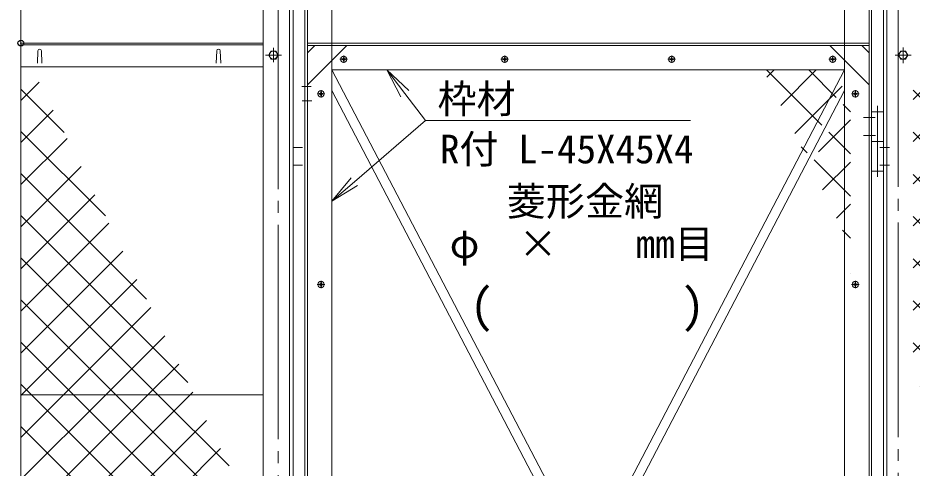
# Model space of a CAD drawing. Units: millimetres, scale not verified. Extents: x -5936 to 5936, y -4198 to 4198.
# Drawn here: x -4771 to -3271, y 202 to 957 of the extents above; entities that cross this region are included whole.
import ezdxf
from ezdxf.enums import TextEntityAlignment as Align

# ---------------------------------------------------------------- set-up
doc = ezdxf.new("R2010")
doc.units = ezdxf.units.MM
doc.header["$LTSCALE"] = 20
doc.header["$PDMODE"] = 32
doc.header["$PDSIZE"] = 10
doc.linetypes.add('LONG_CHAIN', pattern=[21, 18, -1, 1, -1])
for name, color, linetype, lineweight in [('0-0_D-STR3', 3, 'Continuous', 9), ('0-1_22', 7, 'Continuous', 9), ('0-2_D-STR1', 1, 'Continuous', 9), ('0-4_D-BMK', 2, 'LONG_CHAIN', 9), ('0-5_D-STR-DIM', 7, 'Continuous', 9), ('0-9_D-STR-TXT', 7, 'Continuous', 9)]:
    doc.layers.add(name, color=color, linetype=linetype, lineweight=lineweight)
doc.layers.add('0-C_Defpoints', color=7, linetype='Continuous')
doc.styles.add('ＭＳ ゴシック', font='')
doc.styles.get('ＭＳ ゴシック').set_extended_font_data('MS Gothic')

# ---------------------------------------------------------------- blocks, each defined once
blk = doc.blocks.new('G19')
at = {"layer": '0-1_22'}
for p, q in [((20951.2, 99710), (21565.3, 100324.1)), ((22401.2, 98634.5), (20951.2, 100084.4)), ((20951.2, 98295.8), (22033.4, 99378)), ((23785.6, 95835.8), (20951.2, 98670.2)), ((20951.2, 96881.6), (22501.4, 98431.8)), ((20951.2, 95467.3), (22969.5, 97485.6)), ((25170.1, 93037.2), (20951.2, 97256)), ((20951.2, 94053.1), (23437.5, 96539.5)), ((26554.5, 90238.5), (20951.2, 95841.8)), ((20951.2, 92638.9), (23905.6, 95593.3)), ((20951.2, 91224.7), (24373.6, 94647.1)), ((23799, 89829.8), (25777.8, 91808.6)), ((21306.3, 89829.8), (20951.2, 90185)), ((20951.2, 86982.1), (23799, 89829.8)), ((29080.9, 82055.3), (21306.3, 89829.8)), ((20951.2, 82739.4), (27181.9, 88970.2)), ((29080.9, 80641.1), (20951.2, 88770.7)), ((20951.2, 81325.2), (27650, 88024))]:
    blk.add_line(p, q, dxfattribs=at)
for points in [[(27939, 87439.9), (25549, 89829.8), (20951.2, 94427.6)], [(20951.2, 89810.5), (20970.6, 89829.8), (24841.7, 93701)], [(29080.9, 84883.7), (24134.8, 89829.8), (20951.2, 93013.4)], [(20951.2, 88396.3), (22384.8, 89829.8), (25309.7, 92754.8)], [(29080.9, 83469.5), (22720.5, 89829.8), (20951.2, 91599.2)], [(21106.9, 85723.5), (25213.2, 89829.8), (26245.8, 90862.5)], [(20951.2, 84153.6), (26627.4, 89829.8), (26713.9, 89916.3)]]:
    blk.add_lwpolyline(points, dxfattribs=at)
blk = doc.blocks.new('G24')
at = {"layer": '0-1_22'}
for p, q in [((50680.9, 94084.3), (57426.4, 100829.9)), ((50680.9, 95498.5), (56012.2, 100829.9)), ((50680.9, 96912.7), (54598, 100829.9)), ((50680.9, 98326.9), (53183.8, 100829.9)), ((50680.9, 99741.2), (51769.6, 100829.9)), ((58657.1, 93491.2), (51318.5, 100829.9)), ((58657.1, 94905.4), (52732.7, 100829.9)), ((58657.1, 96319.7), (54146.9, 100829.9)), ((58657.1, 97733.9), (55561.2, 100829.9)), ((58657.1, 99148.1), (56975.4, 100829.9)), ((58657.1, 100562.3), (58389.6, 100829.9)), ((47613.2, 98878.3), (45761.7, 100729.9)), ((45771.2, 100488.4), (46012.7, 100729.9)), ((46239.3, 99542.2), (47426.9, 100729.9)), ((48098.6, 99807.1), (47175.9, 100729.9)), ((50680.9, 92670.1), (58657.1, 100646.4)), ((46707.3, 98596), (48295.9, 100184.6)), ((58657.1, 92077), (50680.9, 100053.3)), ((48580.9, 99324.9), (48335.7, 99570)), ((50680.9, 91255.9), (58657.1, 99532.1)), ((47503.9, 97978.4), (48580.9, 99055.4)), ((48580.9, 97910.6), (47850.3, 98641.2)), ((58657.1, 90662.8), (50680.9, 98639.1)), ((47127.7, 97949.6), (46928.6, 98148.7)), ((50919.8, 90080.6), (58657.1, 97817.9)), ((48580.9, 96496.4), (47364.9, 97712.4)), ((47643.4, 96703.7), (48580.9, 97641.2)), ((58075.9, 89829.8), (50680.9, 97224.9)), ((48111.5, 95757.5), (48580.9, 96226.9)), ((56661.7, 89829.8), (50680.9, 95810.6)), ((48580.9, 95082.2), (48313.1, 95350)), ((55247.5, 89829.8), (50680.9, 94396.4)), ((48579.5, 93911.4), (48580.9, 93912.7)), ((53833.2, 89829.8), (50680.9, 92982.2)), ((58657.1, 82177.5), (51081.9, 89752.7)), ((58657.1, 85005.9), (53833.2, 89829.8)), ((58324.6, 86752.7), (55247.5, 89829.8)), ((58657.1, 87834.4), (56661.7, 89829.8)), ((58657.1, 89248.6), (58075.9, 89829.8)), ((53728.1, 84403.6), (58657.1, 89332.6)), ((54196.1, 83457.4), (58657.1, 87918.4)), ((58657.1, 80763.3), (52466.4, 86954)), ((54664.2, 82511.3), (58362, 86209)), ((55132.2, 81565.1), (59042.9, 85475.7)), ((58657.1, 79349.1), (53850.8, 84155.4)), ((55600.3, 80618.9), (58657.1, 83675.8)), ((56068.3, 79672.8), (58657.1, 82261.6)), ((56536.4, 78726.6), (58657.1, 80847.4)), ((57472.5, 76834.3), (58657.1, 78018.9)), ((57940.5, 75888.1), (58657.1, 76604.7)), ((58657.1, 75106.5), (58004.2, 75759.4)), ((58408.6, 74941.9), (58657.1, 75190.5))]:
    blk.add_line(p, q, dxfattribs=at)
for points in [[(51387.8, 89134.4), (52083.3, 89829.8), (58657.1, 96403.7)], [(51855.9, 88188.2), (53497.5, 89829.8), (58657.1, 94989.5)], [(52323.9, 87242.1), (54911.7, 89829.8), (58657.1, 93575.3)], [(52792, 86295.9), (56325.9, 89829.8), (58657.1, 92161.1)], [(58657.1, 83591.7), (52419, 89829.8), (50680.9, 91568)], [(53260, 85349.7), (57740.1, 89829.8), (58657.1, 90746.9)], [(58657.1, 77934.9), (58562.2, 78029.8), (55235.3, 81356.7)], [(57004.4, 77780.4), (57253.8, 78029.8), (58657.1, 79433.2)], [(58657.1, 76520.7), (57148, 78029.8), (56619.7, 78558.1)]]:
    blk.add_lwpolyline(points, dxfattribs=at)

msp = doc.modelspace()

# ---------------------------------------------------------------- linework, layer by layer
at = {"layer": '0-0_D-STR3'}
for p, q in [((-4342.03, 907.2), (-4342.03, 883.05)), ((-3286.03, 907.56), (-3286.03, 881.19)), ((-4230.65, 887.84), (-4217.48, 887.84)), ((-4227.18, 887.34), (-4225.53, 887.34)), ((-4224.53, 889.34), (-4225.53, 888.34)), ((-4224.53, 886.34), (-4225.53, 887.34)), ((-4223.53, 890.99), (-4224.53, 890.99)), ((-4224.53, 889.34), (-4224.53, 890.99)), ((-4224.53, 886.34), (-4224.53, 884.69)), ((-4224.03, 894.22), (-4224.03, 881.62)), ((-4223.53, 890.99), (-4223.53, 889.34)), ((-4223.53, 889.34), (-4222.53, 888.34)), ((-4223.53, 886.34), (-4222.53, 887.34)), ((-4223.53, 884.69), (-4223.53, 886.34)), ((-4220.88, 888.34), (-4222.53, 888.34)), ((-4220.88, 887.34), (-4222.53, 887.34)), ((-4220.88, 887.34), (-4220.88, 888.34)), ((-3960.65, 887.84), (-3947.48, 887.84)), ((-3957.18, 887.34), (-3955.53, 887.34)), ((-3954.53, 889.34), (-3955.53, 888.34)), ((-3954.53, 886.34), (-3955.53, 887.34)), ((-3953.53, 890.99), (-3954.53, 890.99)), ((-3954.53, 889.34), (-3954.53, 890.99)), ((-3954.53, 886.34), (-3954.53, 884.69)), ((-3954.03, 894.22), (-3954.03, 881.62)), ((-3953.53, 890.99), (-3953.53, 889.34)), ((-3953.53, 889.34), (-3952.53, 888.34)), ((-3953.53, 886.34), (-3952.53, 887.34)), ((-3953.53, 884.69), (-3953.53, 886.34)), ((-3950.88, 888.34), (-3952.53, 888.34)), ((-3950.88, 887.34), (-3952.53, 887.34)), ((-3950.88, 887.34), (-3950.88, 888.34)), ((-3680.65, 887.84), (-3667.48, 887.84)), ((-3677.18, 887.34), (-3675.53, 887.34)), ((-3674.53, 889.34), (-3675.53, 888.34)), ((-3674.53, 886.34), (-3675.53, 887.34)), ((-3673.53, 890.99), (-3674.53, 890.99)), ((-3674.53, 889.34), (-3674.53, 890.99)), ((-3674.53, 886.34), (-3674.53, 884.69)), ((-3674.03, 894.22), (-3674.03, 881.62)), ((-3673.53, 890.99), (-3673.53, 889.34)), ((-3673.53, 889.34), (-3672.53, 888.34)), ((-3673.53, 886.34), (-3672.53, 887.34)), ((-3673.53, 884.69), (-3673.53, 886.34)), ((-3670.88, 888.34), (-3672.53, 888.34)), ((-3670.88, 887.34), (-3672.53, 887.34)), ((-3670.88, 887.34), (-3670.88, 888.34)), ((-3410.65, 887.84), (-3397.48, 887.84)), ((-3407.18, 887.34), (-3405.53, 887.34)), ((-3404.53, 889.34), (-3405.53, 888.34)), ((-3404.53, 886.34), (-3405.53, 887.34)), ((-3403.53, 890.99), (-3404.53, 890.99)), ((-3404.53, 889.34), (-3404.53, 890.99)), ((-3404.53, 886.34), (-3404.53, 884.69)), ((-3404.03, 894.22), (-3404.03, 881.62)), ((-3403.53, 890.99), (-3403.53, 889.34)), ((-3403.53, 889.34), (-3402.53, 888.34)), ((-3403.53, 886.34), (-3402.53, 887.34)), ((-3403.53, 884.69), (-3403.53, 886.34)), ((-3400.88, 888.34), (-3402.53, 888.34)), ((-3400.88, 887.34), (-3402.53, 887.34)), ((-3400.88, 887.34), (-3400.88, 888.34)), ((-4223.53, 884.69), (-4224.53, 884.69)), ((-3953.53, 884.69), (-3954.53, 884.69)), ((-3673.53, 884.69), (-3674.53, 884.69)), ((-3403.53, 884.69), (-3404.53, 884.69)), ((-4278.6, 841.84), (-4294.13, 841.84)), ((-4268.65, 829.84), (-4255.48, 829.84)), ((-4265.18, 829.34), (-4263.53, 829.34)), ((-4262.53, 831.34), (-4263.53, 830.34)), ((-4262.53, 828.34), (-4263.53, 829.34)), ((-4261.53, 832.99), (-4262.53, 832.99)), ((-4262.53, 831.34), (-4262.53, 832.99)), ((-4262.53, 828.34), (-4262.53, 826.69)), ((-4261.53, 826.69), (-4262.53, 826.69)), ((-4262.03, 836.22), (-4262.03, 823.62)), ((-4261.53, 832.99), (-4261.53, 831.34)), ((-4261.53, 831.34), (-4260.53, 830.34)), ((-4261.53, 828.34), (-4260.53, 829.34)), ((-4261.53, 826.69), (-4261.53, 828.34)), ((-4258.88, 830.34), (-4260.53, 830.34)), ((-4258.88, 829.34), (-4260.53, 829.34)), ((-4258.88, 829.34), (-4258.88, 830.34)), ((-3372.65, 829.84), (-3359.48, 829.84)), ((-3369.18, 829.34), (-3367.53, 829.34)), ((-3366.53, 831.34), (-3367.53, 830.34)), ((-3366.53, 828.34), (-3367.53, 829.34)), ((-3365.53, 832.99), (-3366.53, 832.99)), ((-3366.53, 831.34), (-3366.53, 832.99)), ((-3366.53, 828.34), (-3366.53, 826.69)), ((-3365.53, 826.69), (-3366.53, 826.69)), ((-3366.03, 836.22), (-3366.03, 823.62)), ((-3365.53, 832.99), (-3365.53, 831.34)), ((-3365.53, 831.34), (-3364.53, 830.34)), ((-3365.53, 828.34), (-3364.53, 829.34)), ((-3365.53, 826.69), (-3365.53, 828.34)), ((-3362.88, 830.34), (-3364.53, 830.34)), ((-3362.88, 829.34), (-3364.53, 829.34)), ((-3362.88, 829.34), (-3362.88, 830.34)), ((-4277.49, 817.84), (-4293.76, 817.84)), ((-3319.03, 799.84), (-3339.03, 799.84)), ((-3329.03, 690.46), (-3329.03, 809.61)), ((-3332.52, 789.84), (-3352.49, 789.84)), ((-3332.15, 759.84), (-3352.12, 759.84)), ((-4309.44, 739.84), (-4293.18, 739.84)), ((-3319.03, 749.84), (-3339.03, 749.84)), ((-3308.61, 739.84), (-3324.88, 739.84)), ((-4309.44, 709.84), (-4293.18, 709.84)), ((-3308.61, 709.84), (-3324.88, 709.84)), ((-3319.03, 699.84), (-3339.03, 699.84)), ((-4262.53, 511.34), (-4263.53, 510.34)), ((-4261.53, 512.99), (-4262.53, 512.99)), ((-4262.53, 511.34), (-4262.53, 512.99)), ((-4262.03, 516.22), (-4262.03, 503.62)), ((-4261.53, 512.99), (-4261.53, 511.34)), ((-4261.53, 511.34), (-4260.53, 510.34)), ((-4258.88, 510.34), (-4260.53, 510.34)), ((-4258.88, 509.34), (-4258.88, 510.34)), ((-3366.53, 511.34), (-3367.53, 510.34)), ((-3365.53, 512.99), (-3366.53, 512.99)), ((-3366.53, 511.34), (-3366.53, 512.99)), ((-3366.03, 516.22), (-3366.03, 503.62)), ((-3365.53, 512.99), (-3365.53, 511.34)), ((-3365.53, 511.34), (-3364.53, 510.34)), ((-3362.88, 510.34), (-3364.53, 510.34)), ((-3362.88, 509.34), (-3362.88, 510.34)), ((-4268.65, 509.84), (-4255.48, 509.84)), ((-4265.18, 509.34), (-4263.53, 509.34)), ((-4262.53, 508.34), (-4263.53, 509.34)), ((-4262.53, 508.34), (-4262.53, 506.69)), ((-4261.53, 506.69), (-4262.53, 506.69)), ((-4261.53, 508.34), (-4260.53, 509.34)), ((-4261.53, 506.69), (-4261.53, 508.34)), ((-4258.88, 509.34), (-4260.53, 509.34)), ((-3372.65, 509.84), (-3359.48, 509.84)), ((-3369.18, 509.34), (-3367.53, 509.34)), ((-3366.53, 508.34), (-3367.53, 509.34)), ((-3366.53, 508.34), (-3366.53, 506.69)), ((-3365.53, 506.69), (-3366.53, 506.69)), ((-3365.53, 508.34), (-3364.53, 509.34)), ((-3365.53, 506.69), (-3365.53, 508.34)), ((-3362.88, 509.34), (-3364.53, 509.34)), ((-4359.03, 324.84), (-4765.51, 324.84))]:
    msp.add_line(p, q, dxfattribs=at)
for points in [[(-4227.18, 887.34), (-4227.18, 888.34), (-4225.53, 888.34)], [(-3957.18, 887.34), (-3957.18, 888.34), (-3955.53, 888.34)], [(-3677.18, 887.34), (-3677.18, 888.34), (-3675.53, 888.34)], [(-3407.18, 887.34), (-3407.18, 888.34), (-3405.53, 888.34)], [(-4265.18, 829.34), (-4265.18, 830.34), (-4263.53, 830.34)], [(-3369.18, 829.34), (-3369.18, 830.34), (-3367.53, 830.34)], [(-4265.18, 509.34), (-4265.18, 510.34), (-4263.53, 510.34)], [(-3369.18, 509.34), (-3369.18, 510.34), (-3367.53, 510.34)]]:
    msp.add_lwpolyline(points, dxfattribs=at)
for centre in [(-4224.03, 887.84), (-3954.03, 887.84), (-3674.03, 887.84), (-3404.03, 887.84), (-4262.03, 829.84), (-3366.03, 829.84), (-4262.03, 509.84), (-3366.03, 509.84)]:
    msp.add_circle(centre, 5.25, dxfattribs=at)
at = {"layer": '0-2_D-STR1'}
for p, q in [((-4359.03, 1424.84), (-4359.03, -1185.16)), ((-4315.03, 1424.84), (-4315.03, -1185.16)), ((-4309.03, 1424.84), (-4309.03, -1185.16)), ((-4289.03, 1424.84), (-4289.03, -855.16)), ((-4285.03, 1424.84), (-4285.03, -851.16)), ((-4244.03, 1424.84), (-4244.03, -810.16)), ((-3384.03, 1424.84), (-3384.03, -810.16)), ((-3343.03, 1424.84), (-3343.03, -851.16)), ((-3339.03, 1424.84), (-3339.03, -855.16)), ((-3319.03, 1424.84), (-3319.03, -1185.16)), ((-3313.03, 1424.84), (-3313.03, -1185.16)), ((-4359.03, 914.84), (-4765.51, 914.84)), ((-4244.03, 914.84), (-4285.03, 914.84)), ((-3384.03, 914.84), (-4244.03, 914.84)), ((-3343.03, 914.84), (-3384.03, 914.84)), ((-4359.03, 911.84), (-4765.51, 911.84)), ((-4737.78, 881.34), (-4737.03, 901.84)), ((-4730.28, 881.34), (-4731.03, 901.84)), ((-4437.78, 881.34), (-4437.03, 901.84)), ((-4430.28, 881.34), (-4431.03, 901.84)), ((-4219.03, 910.84), (-4285.03, 844.84)), ((-4272.77, 910.84), (-4285.03, 898.58)), ((-4244.03, 910.84), (-4285.03, 910.84)), ((-3384.03, 910.84), (-4244.03, 910.84)), ((-3409.03, 910.84), (-3343.03, 844.84)), ((-3343.03, 910.84), (-3384.03, 910.84)), ((-3355.29, 910.84), (-3343.03, 898.58)), ((-4328.6, 894.84), (-4355.48, 894.84)), ((-3299.46, 894.84), (-3272.58, 894.84)), ((-4359.03, 874.84), (-4765.51, 874.84)), ((-3384.03, 869.84), (-4244.03, 869.84)), ((-3830.61, 78.84), (-4244.03, 869.84)), ((-3797.45, 78.84), (-3384.03, 869.84)), ((-3848.67, 78.84), (-4244.03, 835.3)), ((-3779.39, 78.84), (-3384.03, 835.3))]:
    msp.add_line(p, q, dxfattribs=at)
for points in [[(-4349.87, 894.84), (-4345.95, 901.63), (-4338.11, 901.63), (-4334.19, 894.84), (-4338.11, 888.05), (-4345.95, 888.05)], [(-3278.19, 894.84), (-3282.11, 901.63), (-3289.95, 901.63), (-3293.87, 894.84), (-3289.95, 888.05), (-3282.11, 888.05)]]:
    msp.add_lwpolyline(points, close=True, dxfattribs=at)
for centre in [(-4342.03, 894.84), (-3286.03, 894.84)]:
    msp.add_circle(centre, 6.8, dxfattribs=at)
for centre in [(-4734.03, 901.84), (-4434.03, 901.84)]:
    msp.add_arc(centre, 3, 0, 180, dxfattribs=at)
at = {"layer": '0-4_D-BMK'}
for p, q in [((-4334.03, 1450.09), (-4334.03, -1197.4)), ((-3294.03, 1453.75), (-3294.03, -1197.4))]:
    msp.add_line(p, q, dxfattribs=at)
at = {"layer": '0-5_D-STR-DIM'}
for p, q in [((-4765.51, 1426.64), (-4765.51, 170.99)), ((-3332.15, 759.84), (-3339.03, 759.84))]:
    msp.add_line(p, q, dxfattribs=at)
at = {"layer": '0-9_D-STR-TXT'}
for p, q in [((-4128.04, 825.03), (-4151.73, 869.84)), ((-4200.67, 676.1), (-4244.03, 649.84))]:
    msp.add_line(p, q, dxfattribs=at)
for points in [[(-4114.78, 835.14), (-4151.73, 869.84), (-4121.41, 830.08), (-4086.89, 784.81), (-4086.53, 784.81), (-4085.53, 784.81)], [(-4211.53, 688.74), (-4244.03, 649.84), (-4206.1, 682.42), (-4086.89, 784.81), (-4079.69, 784.81), (-3642.68, 784.81)]]:
    msp.add_lwpolyline(points, dxfattribs=at)
at = {"layer": '0-C_Defpoints'}
msp.add_point((-4765.51, 914.84), dxfattribs=at)

# ---------------------------------------------------------------- block references
at = {"layer": '0-0_D-STR3', "xscale": 0.05, "yscale": 0.05}
for name, p in [('G24', (-5803.07, -4166.65)), ('G19', (-5813.07, -4166.65))]:
    msp.add_blockref(name, p, dxfattribs=at)

# ---------------------------------------------------------------- texts
at = {"layer": '0-5_D-STR-DIM', "style": 'ＭＳ ゴシック'}
msp.add_text('(\u3000\u3000\u3000\u3000)', height=57.77, dxfattribs=at).set_placement((-4012.48, 428.41), align=Align.BOTTOM_LEFT)
at = {"layer": '0-9_D-STR-TXT', "style": 'ＭＳ ゴシック'}
for s, p in [('枠材', (-4066.79, 783.06)), ('R付 L-45X45X4', (-4062.74, 698.69)), ('菱形金網', (-3950.58, 611.11)), ('φ\u3000×\u3000\u3000mm目', (-4046.31, 540.01))]:
    msp.add_text(s, height=48.09, dxfattribs=at).set_placement(p, align=Align.BOTTOM_LEFT)

doc.saveas('drawing.dxf')
